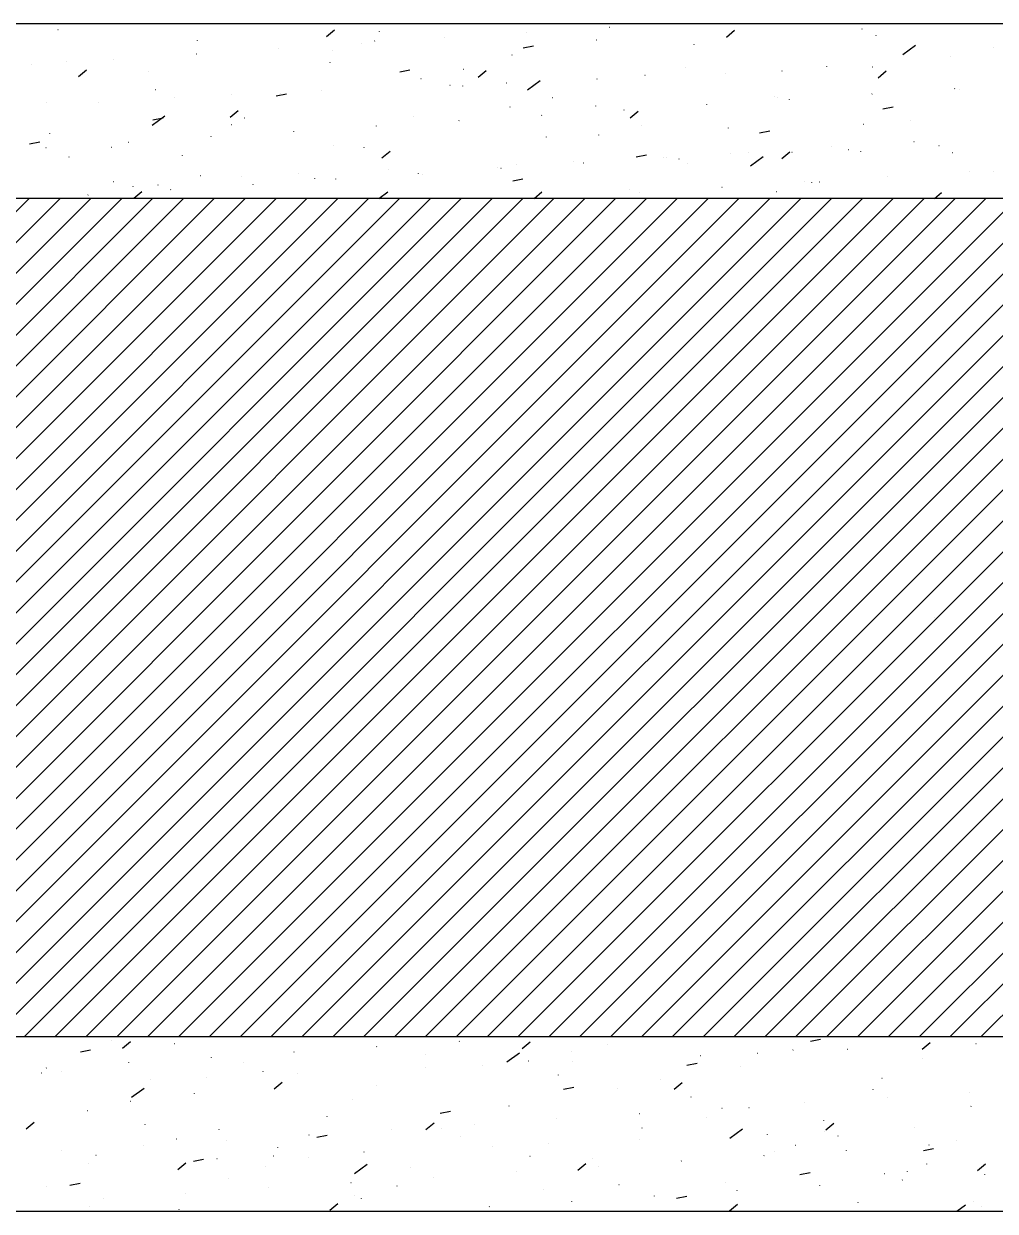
# Model space of a CAD drawing. Extents: x 0 to 119, y 0 to 84.
# Drawn here: x 80.726 to 81.839, y 74.657 to 76.017 of the extents above; entities that cross this region are included whole.
import ezdxf

# ---------------------------------------------------------------- set-up
doc = ezdxf.new("R2010")
doc.units = 0
doc.header["$MEASUREMENT"] = 0
for name, color, linetype in [('1', 3, 'CONTINUOUS'), ('50', 7, 'CONTINUOUS'), ('62', 7, 'CONTINUOUS')]:
    doc.layers.add(name, color=color, linetype=linetype)

msp = doc.modelspace()

# ---------------------------------------------------------------- linework, layer by layer
at = {"layer": '1', "color": 3, "linetype": 'Continuous'}
for p, q in [((81.769441, 75.337455), (81.769441, 75.337455)), ((81.769441, 75.337454), (81.769441, 75.337454))]:
    msp.add_line(p, q, dxfattribs=at)
at = {"layer": '50', "linetype": 'Continuous'}
for p, q in [((83.869441, 76.017454), (79.669441, 76.017454)), ((80.764821, 76.010755), (80.764943, 76.010913)), ((80.859442, 76.016878), (80.859564, 76.017037)), ((81.072491, 76.00286), (81.081684, 76.010573)), ((81.341461, 76.016949), (81.341487, 76.017147)), ((81.396426, 76.013557), (81.396548, 76.013716)), ((81.439035, 76.017414), (81.439245, 76.017454)), ((81.685778, 76.011687), (81.685973, 76.01173)), ((80.924703, 75.998005), (80.924729, 75.998203)), ((81.127645, 75.997673), (81.127841, 75.997716)), ((81.13318, 76.008221), (81.133206, 76.008419)), ((81.207184, 76.001309), (81.207306, 76.001468)), ((81.301805, 76.007433), (81.301927, 76.007592)), ((81.381816, 75.999161), (81.382011, 75.999204)), ((81.530535, 76.002247), (81.539727, 76.00996)), ((81.702246, 76.004067), (81.702273, 76.004265)), ((81.017942, 75.989062), (81.018064, 75.98922)), ((81.078831, 75.986851), (81.079026, 75.986894)), ((81.112563, 75.995185), (81.112685, 75.995344)), ((81.297681, 75.989937), (81.30946, 75.992227)), ((81.49377, 75.993851), (81.493796, 75.99405)), ((81.732588, 75.982297), (81.747116, 75.992924)), ((81.836462, 75.990232), (81.836657, 75.990276)), ((80.734079, 75.97069), (80.734201, 75.970849)), ((80.774869, 75.974325), (80.775064, 75.974368)), ((80.8287, 75.976814), (80.828822, 75.976973)), ((80.923321, 75.982938), (80.923443, 75.983096)), ((81.076737, 75.972825), (81.076763, 75.973023)), ((81.285018, 75.981554), (81.285045, 75.981752)), ((81.787647, 75.97941), (81.787842, 75.979454)), ((80.788314, 75.956886), (80.797507, 75.964599)), ((80.86826, 75.962609), (80.868286, 75.962808)), ((81.156327, 75.962461), (81.168106, 75.96475)), ((81.229514, 75.965396), (81.229709, 75.965439)), ((81.246358, 75.956273), (81.25555, 75.963986)), ((81.437327, 75.958456), (81.437353, 75.958654)), ((81.483685, 75.966884), (81.48388, 75.966927)), ((81.52917, 75.960864), (81.52937, 75.960872)), ((81.594108, 75.963699), (81.594308, 75.963708)), ((81.645804, 75.968672), (81.64583, 75.96887)), ((81.69761, 75.968218), (81.69781, 75.968227)), ((81.704402, 75.955659), (81.713594, 75.963373)), ((81.180699, 75.954574), (81.180895, 75.954617)), ((81.213871, 75.947097), (81.214071, 75.947106)), ((81.228576, 75.946158), (81.228602, 75.946356)), ((81.278809, 75.949933), (81.279009, 75.949941)), ((81.302678, 75.941856), (81.317206, 75.952483)), ((81.38231, 75.954452), (81.38251, 75.95446)), ((81.791975, 75.943103), (81.792097, 75.943261)), ((80.876737, 75.942048), (80.876933, 75.942091)), ((80.898571, 75.933331), (80.898771, 75.93334)), ((80.963509, 75.936166), (80.963709, 75.936175)), ((81.014972, 75.934984), (81.026752, 75.937274)), ((81.020294, 75.93743), (81.02032, 75.937628)), ((81.067011, 75.940685), (81.06721, 75.940694)), ((81.331383, 75.933119), (81.331578, 75.933163)), ((81.585554, 75.934607), (81.585749, 75.934651)), ((81.589361, 75.933276), (81.589387, 75.933474)), ((81.602733, 75.930855), (81.602855, 75.931014)), ((81.697354, 75.936979), (81.697476, 75.937138)), ((81.797642, 75.942005), (81.797668, 75.942203)), ((80.751711, 75.926919), (80.751911, 75.926928)), ((80.811817, 75.927214), (80.811843, 75.927412)), ((80.962181, 75.910299), (80.971373, 75.918012)), ((81.282568, 75.922297), (81.282763, 75.922341)), ((81.380884, 75.92306), (81.38091, 75.923259)), ((81.413491, 75.918607), (81.413613, 75.918766)), ((81.420224, 75.909685), (81.429417, 75.917399)), ((81.508112, 75.924731), (81.508234, 75.92489)), ((81.709871, 75.919852), (81.72165, 75.922141)), ((80.872768, 75.901416), (80.887297, 75.912043)), ((80.873618, 75.907508), (80.885398, 75.909797)), ((80.963851, 75.902034), (80.963878, 75.902232)), ((80.978606, 75.909771), (80.978801, 75.909814)), ((81.172133, 75.910763), (81.172159, 75.910961)), ((81.224249, 75.90636), (81.224371, 75.906519)), ((81.31887, 75.912484), (81.318992, 75.912642)), ((81.687422, 75.902331), (81.687617, 75.902374)), ((81.741199, 75.906609), (81.741225, 75.906807)), ((80.755374, 75.891818), (80.755401, 75.892017)), ((80.940386, 75.887988), (80.940508, 75.888147)), ((81.035007, 75.894112), (81.035129, 75.894271)), ((81.129628, 75.900236), (81.12975, 75.900395)), ((81.384437, 75.890021), (81.384632, 75.890064)), ((81.433251, 75.900843), (81.433447, 75.900886)), ((81.532918, 75.89788), (81.532944, 75.898079)), ((81.568516, 75.892375), (81.580296, 75.894665)), ((80.732264, 75.880031), (80.744043, 75.882321)), ((80.751144, 75.875741), (80.751265, 75.875899)), ((80.826304, 75.876007), (80.826499, 75.87605)), ((80.845765, 75.881865), (80.845887, 75.882023)), ((81.080475, 75.877494), (81.08067, 75.877538)), ((81.11569, 75.875367), (81.115716, 75.875565)), ((81.324441, 75.887665), (81.324467, 75.887863)), ((81.650845, 75.876367), (81.650967, 75.876525)), ((81.745466, 75.88249), (81.745588, 75.882649)), ((81.77409, 75.877908), (81.77429, 75.877917)), ((80.777489, 75.865185), (80.777684, 75.865228)), ((80.907409, 75.866639), (80.907435, 75.866837)), ((81.136047, 75.863711), (81.14524, 75.871425)), ((81.427162, 75.864899), (81.438942, 75.867188)), ((81.45879, 75.864142), (81.45899, 75.86415)), ((81.461603, 75.864119), (81.461725, 75.864278)), ((81.476475, 75.862485), (81.476501, 75.862683)), ((81.53512, 75.868566), (81.535315, 75.868609)), ((81.556224, 75.870243), (81.556346, 75.870402)), ((81.55825, 75.854774), (81.572778, 75.865401)), ((81.594091, 75.863098), (81.603284, 75.870811)), ((81.60565, 75.870554), (81.60585, 75.870562)), ((81.670589, 75.873389), (81.670788, 75.873398)), ((81.684756, 75.871213), (81.684782, 75.871412)), ((81.789291, 75.870054), (81.789486, 75.870097)), ((81.143491, 75.850375), (81.143691, 75.850384)), ((81.267998, 75.852269), (81.268024, 75.852468)), ((81.272361, 75.851871), (81.272482, 75.85203)), ((81.290351, 75.856787), (81.290551, 75.856796)), ((81.355289, 75.859623), (81.355489, 75.859631)), ((81.366982, 75.857995), (81.367104, 75.858154)), ((81.486305, 75.857744), (81.4865, 75.857787)), ((81.809345, 75.84855), (81.809466, 75.848709)), ((81.837064, 75.848116), (81.83709, 75.848314)), ((80.828191, 75.836609), (80.828391, 75.836618)), ((80.928172, 75.84373), (80.928368, 75.843773)), ((80.975051, 75.843021), (80.975251, 75.84303)), ((80.988498, 75.8335), (80.988619, 75.833659)), ((81.039989, 75.845856), (81.040189, 75.845865)), ((81.059247, 75.839971), (81.059273, 75.84017)), ((81.083119, 75.839624), (81.08324, 75.839782)), ((81.17774, 75.845748), (81.177861, 75.845906)), ((81.182343, 75.845218), (81.182539, 75.845261)), ((81.285808, 75.837422), (81.297587, 75.839712)), ((81.620103, 75.836302), (81.620224, 75.836461)), ((81.628313, 75.835818), (81.628339, 75.836016)), ((81.636989, 75.836289), (81.637184, 75.836333)), ((81.714724, 75.842426), (81.714845, 75.842585)), ((80.799255, 75.821252), (80.799377, 75.821411)), ((80.850966, 75.831243), (80.850992, 75.831441)), ((80.85187, 75.817737), (80.861063, 75.825451)), ((80.879358, 75.832908), (80.879553, 75.832951)), ((80.893876, 75.827376), (80.893998, 75.827535)), ((81.132606, 75.817454), (81.142868, 75.82496)), ((81.310308, 75.817454), (81.319107, 75.824837)), ((81.420032, 75.827089), (81.420058, 75.827288)), ((81.43086, 75.824055), (81.430982, 75.824213)), ((81.525481, 75.830179), (81.525603, 75.830337)), ((81.588174, 75.825467), (81.588369, 75.825511)), ((81.769083, 75.817454), (81.77715, 75.824224)), ((80.745584, 75.817454), (80.745584, 75.817454)), ((80.745584, 75.817454), (80.745584, 75.817454)), ((80.745584, 75.817454), (80.745584, 75.817454)), ((80.757983, 75.817454), (80.757983, 75.817454)), ((80.796341, 75.817454), (80.796341, 75.817454)), ((80.796341, 75.817454), (80.796341, 75.817454)), ((80.796341, 75.817454), (80.796341, 75.817454)), ((80.797367, 75.817454), (80.797367, 75.817454)), ((80.797367, 75.817454), (80.797367, 75.817454)), ((80.797367, 75.817454), (80.797367, 75.817454)), ((80.809652, 75.817454), (80.809652, 75.817454)), ((80.809652, 75.817454), (80.809652, 75.817454)), ((80.809652, 75.817454), (80.809652, 75.817454)), ((80.84915, 75.817454), (80.84915, 75.817454)), ((80.84915, 75.817454), (80.84915, 75.817454)), ((80.851534, 75.817454), (80.851534, 75.817454)), ((80.886263, 75.817454), (80.886263, 75.817454)), ((80.886263, 75.817454), (80.886263, 75.817454)), ((80.886263, 75.817454), (80.886263, 75.817454)), ((80.900933, 75.817454), (80.900933, 75.817454)), ((80.900933, 75.817454), (80.900933, 75.817454)), ((80.952716, 75.817454), (80.952716, 75.817454)), ((80.952716, 75.817454), (80.952716, 75.817454)), ((80.976185, 75.817454), (80.976185, 75.817454)), ((80.976185, 75.817454), (80.976185, 75.817454)), ((80.976185, 75.817454), (80.976185, 75.817454)), ((81.004499, 75.817454), (81.004499, 75.817454)), ((81.004499, 75.817454), (81.004499, 75.817454)), ((81.056282, 75.817454), (81.056282, 75.817454)), ((81.057111, 75.817454), (81.057111, 75.817454)), ((81.057111, 75.817454), (81.057111, 75.817454)), ((81.066107, 75.817454), (81.066107, 75.817454)), ((81.066107, 75.817454), (81.066107, 75.817454)), ((81.066107, 75.817454), (81.066107, 75.817454)), ((81.080921, 75.817454), (81.080921, 75.817454)), ((81.108065, 75.817454), (81.108065, 75.817454)), ((81.15603, 75.817454), (81.15603, 75.817454)), ((81.15603, 75.817454), (81.15603, 75.817454)), ((81.15603, 75.817454), (81.15603, 75.817454)), ((81.159848, 75.817454), (81.159848, 75.817454)), ((81.183083, 75.817454), (81.183083, 75.817454)), ((81.211631, 75.817454), (81.211631, 75.817454)), ((81.245952, 75.817454), (81.245952, 75.817454)), ((81.245952, 75.817454), (81.245952, 75.817454)), ((81.245952, 75.817454), (81.245952, 75.817454)), ((81.263414, 75.817454), (81.263414, 75.817454)), ((81.263414, 75.817454), (81.263414, 75.817454)), ((81.263414, 75.817454), (81.263414, 75.817454)), ((81.30457, 75.817454), (81.30457, 75.817454)), ((81.30457, 75.817454), (81.30457, 75.817454)), ((81.30457, 75.817454), (81.30457, 75.817454)), ((81.315197, 75.817454), (81.315197, 75.817454)), ((81.315197, 75.817454), (81.315197, 75.817454)), ((81.315197, 75.817454), (81.315197, 75.817454)), ((81.335874, 75.817454), (81.335874, 75.817454)), ((81.335874, 75.817454), (81.335874, 75.817454)), ((81.336239, 75.817931), (81.336361, 75.81809)), ((81.36698, 75.817454), (81.36698, 75.817454)), ((81.36698, 75.817454), (81.36698, 75.817454)), ((81.36698, 75.817454), (81.36698, 75.817454)), ((81.418763, 75.817454), (81.418763, 75.817454)), ((81.418763, 75.817454), (81.418763, 75.817454)), ((81.425796, 75.817454), (81.425796, 75.817454)), ((81.425796, 75.817454), (81.425796, 75.817454)), ((81.470546, 75.817454), (81.470546, 75.817454)), ((81.470546, 75.817454), (81.470546, 75.817454)), ((81.507229, 75.817454), (81.507229, 75.817454)), ((81.515718, 75.817454), (81.515718, 75.817454)), ((81.515718, 75.817454), (81.515718, 75.817454)), ((81.522329, 75.817454), (81.522329, 75.817454)), ((81.522329, 75.817454), (81.522329, 75.817454)), ((81.539696, 75.817454), (81.539696, 75.817454)), ((81.55203, 75.817454), (81.55203, 75.817454)), ((81.55203, 75.817454), (81.55203, 75.817454)), ((81.55203, 75.817454), (81.55203, 75.817454)), ((81.574112, 75.817454), (81.574112, 75.817454)), ((81.574112, 75.817454), (81.574112, 75.817454)), ((81.60564, 75.817454), (81.60564, 75.817454)), ((81.60564, 75.817454), (81.60564, 75.817454)), ((81.625895, 75.817454), (81.625895, 75.817454)), ((81.677678, 75.817454), (81.677678, 75.817454)), ((81.695562, 75.817454), (81.695562, 75.817454)), ((81.695562, 75.817454), (81.695562, 75.817454)), ((81.729461, 75.817454), (81.729461, 75.817454)), ((81.781244, 75.817454), (81.781244, 75.817454)), ((81.785484, 75.817454), (81.785484, 75.817454)), ((81.785484, 75.817454), (81.785484, 75.817454)), ((81.799489, 75.817454), (81.799489, 75.817454)), ((81.799489, 75.817454), (81.799489, 75.817454)), ((81.833028, 75.817454), (81.833028, 75.817454)), ((81.833028, 75.817454), (81.833028, 75.817454)), ((81.833028, 75.817454), (81.833028, 75.817454)), ((81.626759, 74.852247), (81.638538, 74.854536)), ((80.790506, 74.839903), (80.802286, 74.842192)), ((80.825729, 74.852887), (80.825755, 74.853085)), ((80.83872, 74.844309), (80.847913, 74.852022)), ((80.898059, 74.849567), (80.898254, 74.84961)), ((81.129926, 74.845925), (81.130047, 74.846084)), ((81.224547, 74.852049), (81.224668, 74.852207)), ((81.296764, 74.843695), (81.305957, 74.851409)), ((81.394795, 74.848733), (81.394821, 74.848932)), ((81.606875, 74.842126), (81.60707, 74.842169)), ((81.669472, 74.8432), (81.669672, 74.843208)), ((81.754808, 74.843082), (81.764, 74.850795)), ((81.816332, 74.849612), (81.816532, 74.84962)), ((80.846062, 74.827554), (80.846184, 74.827712)), ((80.940683, 74.833677), (80.940805, 74.833836)), ((80.977763, 74.827707), (80.977789, 74.827906)), ((81.035305, 74.839801), (81.035426, 74.83996)), ((81.186044, 74.836436), (81.18607, 74.836634)), ((81.278932, 74.828391), (81.29346, 74.839018)), ((81.30389, 74.829816), (81.304085, 74.829859)), ((81.352704, 74.840638), (81.3529, 74.840681)), ((81.354172, 74.829433), (81.354372, 74.829442)), ((81.501032, 74.835845), (81.501232, 74.835854)), ((81.56597, 74.838681), (81.56617, 74.838689)), ((81.75511, 74.832282), (81.755136, 74.83248)), ((80.745757, 74.815802), (80.745952, 74.815845)), ((80.751441, 74.82143), (80.751563, 74.821588)), ((80.769286, 74.817492), (80.769312, 74.81769)), ((80.999928, 74.81729), (81.000123, 74.817333)), ((81.038872, 74.815667), (81.039072, 74.815676)), ((81.185733, 74.822079), (81.185932, 74.822088)), ((81.250671, 74.824914), (81.25087, 74.824923)), ((81.485404, 74.82477), (81.497184, 74.82706)), ((81.546829, 74.823554), (81.546855, 74.823752)), ((80.870433, 74.808313), (80.870633, 74.808322)), ((80.935371, 74.811148), (80.935571, 74.811157)), ((81.012587, 74.797721), (81.02178, 74.805435)), ((81.129601, 74.80104), (81.129627, 74.801239)), ((81.338352, 74.813338), (81.338378, 74.813536)), ((81.454573, 74.808361), (81.454768, 74.808405)), ((81.470631, 74.797108), (81.479823, 74.804821)), ((81.708744, 74.809849), (81.708939, 74.809893)), ((80.849022, 74.78795), (80.86355, 74.798577)), ((80.92132, 74.792312), (80.921346, 74.79251)), ((81.34405, 74.797294), (81.35583, 74.799583)), ((81.405758, 74.797539), (81.405953, 74.797583)), ((81.490386, 74.788158), (81.490412, 74.788356)), ((81.698667, 74.796887), (81.698693, 74.797085)), ((81.714717, 74.787718), (81.714839, 74.787877)), ((81.809338, 74.793842), (81.80946, 74.794001)), ((80.847625, 74.783525), (80.847821, 74.783569)), ((81.101796, 74.785013), (81.101992, 74.785056)), ((81.281909, 74.777942), (81.281935, 74.778141)), ((81.525475, 74.775471), (81.525596, 74.775629)), ((81.556442, 74.776085), (81.556637, 74.776128)), ((81.620096, 74.781595), (81.620218, 74.781753)), ((81.810612, 74.777573), (81.810808, 74.777616)), ((80.72841, 74.751747), (80.737603, 74.759461)), ((80.798811, 74.772703), (80.799006, 74.772747)), ((81.073158, 74.765645), (81.073184, 74.765843)), ((81.202696, 74.769817), (81.214475, 74.772107)), ((81.336233, 74.763223), (81.336354, 74.763382)), ((81.430854, 74.769347), (81.430975, 74.769506)), ((81.507627, 74.765263), (81.507822, 74.765306)), ((81.642224, 74.761491), (81.64225, 74.761689)), ((80.864877, 74.756916), (80.864903, 74.757114)), ((80.949494, 74.751249), (80.949689, 74.751292)), ((81.14699, 74.750976), (81.147112, 74.751134)), ((81.186454, 74.751134), (81.195646, 74.758847)), ((81.203665, 74.752736), (81.20386, 74.75278)), ((81.241612, 74.757099), (81.241733, 74.757258)), ((81.433943, 74.752763), (81.433969, 74.752961)), ((81.534503, 74.741309), (81.549031, 74.751936)), ((81.64245, 74.748371), (81.64265, 74.748379)), ((81.644497, 74.75052), (81.65369, 74.758234)), ((81.745952, 74.75289), (81.746152, 74.752898)), ((80.863127, 74.732604), (80.863249, 74.732763)), ((80.900679, 74.740427), (80.900875, 74.74047)), ((80.957748, 74.738728), (80.95787, 74.738887)), ((81.052369, 74.744852), (81.052491, 74.74501)), ((81.061341, 74.742341), (81.073121, 74.74463)), ((81.225466, 74.742547), (81.225492, 74.742745)), ((81.327151, 74.734604), (81.327351, 74.734613)), ((81.430652, 74.739123), (81.430852, 74.739132)), ((81.577512, 74.745536), (81.577712, 74.745544)), ((81.609495, 74.732986), (81.609691, 74.733029)), ((81.65831, 74.743808), (81.658506, 74.743851)), ((81.762829, 74.73323), (81.76295, 74.733389)), ((81.794532, 74.738393), (81.794559, 74.738592)), ((80.768506, 74.72648), (80.768628, 74.726639)), ((80.808434, 74.721521), (80.80846, 74.721719)), ((81.011851, 74.720838), (81.012051, 74.720847)), ((81.016715, 74.730249), (81.016741, 74.730447)), ((81.051363, 74.718972), (81.051558, 74.719015)), ((81.115353, 74.725357), (81.115552, 74.725366)), ((81.262213, 74.731769), (81.262412, 74.731778)), ((81.305534, 74.72046), (81.305729, 74.720503)), ((81.573586, 74.720982), (81.573708, 74.721141)), ((81.585781, 74.726096), (81.585807, 74.726294)), ((81.668207, 74.727106), (81.668329, 74.727265)), ((81.75624, 74.727208), (81.768019, 74.729498)), ((80.800053, 74.711591), (80.800253, 74.7116)), ((80.902277, 74.70516), (80.911469, 74.712873)), ((80.919987, 74.714864), (80.931767, 74.717154)), ((80.946913, 74.718003), (80.947113, 74.718012)), ((81.002548, 74.70815), (81.002743, 74.708193)), ((81.104593, 74.700868), (81.119121, 74.711495)), ((81.169023, 74.707151), (81.169049, 74.70735)), ((81.36032, 74.704546), (81.369513, 74.71226)), ((81.3775, 74.717367), (81.377526, 74.717565)), ((81.384344, 74.708735), (81.384466, 74.708893)), ((81.478965, 74.714859), (81.479087, 74.715017)), ((81.760179, 74.711531), (81.760374, 74.711575)), ((81.818364, 74.703933), (81.827557, 74.711646)), ((80.960272, 74.694854), (80.960298, 74.695052)), ((81.195102, 74.696487), (81.195224, 74.696646)), ((81.289723, 74.702611), (81.289845, 74.70277)), ((81.614886, 74.699732), (81.626665, 74.702021)), ((81.711364, 74.700709), (81.711559, 74.700753)), ((81.732086, 74.693166), (81.732208, 74.693324)), ((81.73809, 74.702998), (81.738116, 74.703196)), ((81.826707, 74.69929), (81.826829, 74.699448)), ((80.751991, 74.686125), (80.752017, 74.686323)), ((80.778633, 74.687388), (80.790412, 74.689677)), ((80.911239, 74.678116), (80.911361, 74.678274)), ((81.00586, 74.68424), (81.005982, 74.684398)), ((81.100481, 74.690363), (81.100603, 74.690522)), ((81.153231, 74.686695), (81.153427, 74.686739)), ((81.321057, 74.681972), (81.321083, 74.68217)), ((81.407402, 74.688183), (81.407597, 74.688226)), ((81.529338, 74.6907), (81.529365, 74.690898)), ((81.542844, 74.680918), (81.542966, 74.681077)), ((81.637465, 74.687042), (81.637587, 74.687201)), ((80.816618, 74.671992), (80.81674, 74.672151)), ((81.076143, 74.658572), (81.085336, 74.666286)), ((81.104417, 74.675873), (81.104612, 74.675917)), ((81.11258, 74.671756), (81.112606, 74.671954)), ((81.353602, 74.66867), (81.353724, 74.668829)), ((81.448223, 74.674794), (81.448345, 74.674953)), ((81.473531, 74.672255), (81.485311, 74.674545)), ((81.534187, 74.657959), (81.54338, 74.665672)), ((81.681647, 74.667602), (81.681673, 74.667801)), ((81.794488, 74.657454), (81.804603, 74.664853)), ((81.813233, 74.668433), (81.813428, 74.668476)), ((79.669441, 74.657454), (83.869441, 74.657454)), ((80.748216, 74.657454), (80.748216, 74.657454)), ((80.748216, 74.657454), (80.748216, 74.657454)), ((80.773876, 74.657454), (80.773876, 74.657454)), ((80.773876, 74.657454), (80.773876, 74.657454)), ((80.799999, 74.657454), (80.799999, 74.657454)), ((80.799999, 74.657454), (80.799999, 74.657454)), ((80.800455, 74.663347), (80.80065, 74.66339)), ((80.805463, 74.657454), (80.805463, 74.657454)), ((80.805463, 74.657454), (80.805463, 74.657454)), ((80.805463, 74.657454), (80.805463, 74.657454)), ((80.845424, 74.657454), (80.845424, 74.657454)), ((80.851782, 74.657454), (80.851782, 74.657454)), ((80.851782, 74.657454), (80.851782, 74.657454)), ((80.895385, 74.657454), (80.895385, 74.657454)), ((80.895385, 74.657454), (80.895385, 74.657454)), ((80.895385, 74.657454), (80.895385, 74.657454)), ((80.903565, 74.657454), (80.903565, 74.657454)), ((80.903829, 74.659458), (80.903855, 74.659656)), ((80.955348, 74.657454), (80.955348, 74.657454)), ((80.985307, 74.657454), (80.985307, 74.657454)), ((80.985307, 74.657454), (80.985307, 74.657454)), ((80.985307, 74.657454), (80.985307, 74.657454)), ((81.007131, 74.657454), (81.007131, 74.657454)), ((81.021335, 74.657454), (81.021335, 74.657454)), ((81.021335, 74.657454), (81.021335, 74.657454)), ((81.021335, 74.657454), (81.021335, 74.657454)), ((81.045242, 74.657454), (81.045242, 74.657454)), ((81.058914, 74.657454), (81.058914, 74.657454)), ((81.074811, 74.657454), (81.074811, 74.657454)), ((81.075229, 74.657454), (81.075229, 74.657454)), ((81.075229, 74.657454), (81.075229, 74.657454)), ((81.075229, 74.657454), (81.075229, 74.657454)), ((81.110697, 74.657454), (81.110697, 74.657454)), ((81.110697, 74.657454), (81.110697, 74.657454)), ((81.110697, 74.657454), (81.110697, 74.657454)), ((81.16248, 74.657454), (81.16248, 74.657454)), ((81.16248, 74.657454), (81.16248, 74.657454)), ((81.16248, 74.657454), (81.16248, 74.657454)), ((81.165151, 74.657454), (81.165151, 74.657454)), ((81.165151, 74.657454), (81.165151, 74.657454)), ((81.165151, 74.657454), (81.165151, 74.657454)), ((81.214264, 74.657454), (81.214264, 74.657454)), ((81.214264, 74.657454), (81.214264, 74.657454)), ((81.214264, 74.657454), (81.214264, 74.657454)), ((81.255073, 74.657454), (81.255073, 74.657454)), ((81.255073, 74.657454), (81.255073, 74.657454)), ((81.258981, 74.662547), (81.259103, 74.662705)), ((81.266047, 74.657454), (81.266047, 74.657454)), ((81.266047, 74.657454), (81.266047, 74.657454)), ((81.266047, 74.657454), (81.266047, 74.657454)), ((81.268794, 74.657454), (81.268794, 74.657454)), ((81.268794, 74.657454), (81.268794, 74.657454)), ((81.304198, 74.657454), (81.304198, 74.657454)), ((81.31783, 74.657454), (81.31783, 74.657454)), ((81.31783, 74.657454), (81.31783, 74.657454)), ((81.344995, 74.657454), (81.344995, 74.657454)), ((81.344995, 74.657454), (81.344995, 74.657454)), ((81.369613, 74.657454), (81.369613, 74.657454)), ((81.369613, 74.657454), (81.369613, 74.657454)), ((81.397389, 74.657454), (81.397389, 74.657454)), ((81.419865, 74.657454), (81.419865, 74.657454)), ((81.421396, 74.657454), (81.421396, 74.657454)), ((81.421396, 74.657454), (81.421396, 74.657454)), ((81.434918, 74.657454), (81.434918, 74.657454)), ((81.434918, 74.657454), (81.434918, 74.657454)), ((81.473179, 74.657454), (81.473179, 74.657454)), ((81.473179, 74.657454), (81.473179, 74.657454)), ((81.516254, 74.657454), (81.516254, 74.657454)), ((81.516254, 74.657454), (81.516254, 74.657454)), ((81.516254, 74.657454), (81.516254, 74.657454)), ((81.52484, 74.657454), (81.52484, 74.657454)), ((81.52484, 74.657454), (81.52484, 74.657454)), ((81.524962, 74.657454), (81.524962, 74.657454)), ((81.533586, 74.657454), (81.533586, 74.657454)), ((81.576745, 74.657454), (81.576745, 74.657454)), ((81.614762, 74.657454), (81.614762, 74.657454)), ((81.614762, 74.657454), (81.614762, 74.657454)), ((81.628528, 74.657454), (81.628528, 74.657454)), ((81.680311, 74.657454), (81.680311, 74.657454)), ((81.680311, 74.657454), (81.680311, 74.657454)), ((81.680311, 74.657454), (81.680311, 74.657454)), ((81.704684, 74.657454), (81.704684, 74.657454)), ((81.704684, 74.657454), (81.704684, 74.657454)), ((81.705043, 74.657454), (81.705043, 74.657454)), ((81.71893, 74.658061), (81.71913, 74.65807)), ((81.732094, 74.657454), (81.732094, 74.657454)), ((81.732094, 74.657454), (81.732094, 74.657454)), ((81.732094, 74.657454), (81.732094, 74.657454)), ((81.762973, 74.657454), (81.762973, 74.657454)), ((81.763713, 74.657454), (81.763713, 74.657454)), ((81.763713, 74.657454), (81.763713, 74.657454)), ((81.763713, 74.657454), (81.763713, 74.657454)), ((81.783877, 74.657454), (81.783877, 74.657454)), ((81.783877, 74.657454), (81.783877, 74.657454)), ((81.783877, 74.657454), (81.783877, 74.657454)), ((81.794606, 74.657454), (81.794606, 74.657454)), ((81.794606, 74.657454), (81.794606, 74.657454)), ((81.822432, 74.66258), (81.822632, 74.662589)), ((81.83566, 74.657454), (81.83566, 74.657454)), ((81.83566, 74.657454), (81.83566, 74.657454)), ((81.83566, 74.657454), (81.83566, 74.657454))]:
    msp.add_line(p, q, dxfattribs=at)
at = {"layer": '62', "linetype": 'Continuous'}
for p, q in [((79.869441, 74.884338), (80.802557, 75.817454)), ((79.869441, 74.919694), (80.767202, 75.817454)), ((79.869441, 74.955049), (80.731847, 75.817454)), ((79.877913, 74.857454), (80.837913, 75.817454)), ((79.913268, 74.857454), (80.873268, 75.817454)), ((79.948623, 74.857454), (80.908623, 75.817454)), ((79.983979, 74.857454), (80.943979, 75.817454)), ((80.019334, 74.857454), (80.979334, 75.817454)), ((80.054689, 74.857454), (81.014689, 75.817454)), ((80.090045, 74.857454), (81.050045, 75.817454)), ((80.1254, 74.857454), (81.0854, 75.817454)), ((80.160755, 74.857454), (81.120755, 75.817454)), ((80.196111, 74.857454), (81.156111, 75.817454)), ((80.231466, 74.857454), (81.191466, 75.817454)), ((80.266821, 74.857454), (81.226821, 75.817454)), ((80.302177, 74.857454), (81.262177, 75.817454)), ((80.337532, 74.857454), (81.297532, 75.817454)), ((80.372887, 74.857454), (81.332887, 75.817454)), ((80.408243, 74.857454), (81.368243, 75.817454)), ((80.443598, 74.857454), (81.403598, 75.817454)), ((80.478953, 74.857454), (81.438953, 75.817454)), ((80.514309, 74.857454), (81.474309, 75.817454)), ((80.549664, 74.857454), (81.509664, 75.817454)), ((80.585019, 74.857454), (81.545019, 75.817454)), ((80.620375, 74.857454), (81.580375, 75.817454)), ((80.65573, 74.857454), (81.61573, 75.817454)), ((80.691085, 74.857454), (81.651085, 75.817454)), ((80.726441, 74.857454), (81.686441, 75.817454)), ((80.761796, 74.857454), (81.721796, 75.817454)), ((80.797151, 74.857454), (81.757151, 75.817454)), ((80.832507, 74.857454), (81.792507, 75.817454)), ((80.867862, 74.857454), (81.827862, 75.817454)), ((80.903217, 74.857454), (81.863217, 75.817454)), ((80.938573, 74.857454), (81.898573, 75.817454)), ((80.973928, 74.857454), (81.933928, 75.817454)), ((81.009283, 74.857454), (81.969283, 75.817454)), ((81.044639, 74.857454), (82.004639, 75.817454)), ((81.079994, 74.857454), (82.039994, 75.817454)), ((81.11535, 74.857454), (82.07535, 75.817454)), ((81.150705, 74.857454), (82.110705, 75.817454)), ((81.18606, 74.857454), (82.14606, 75.817454)), ((81.221416, 74.857454), (82.181416, 75.817454)), ((81.256771, 74.857454), (82.216771, 75.817454)), ((81.292126, 74.857454), (82.252126, 75.817454)), ((81.327482, 74.857454), (82.287482, 75.817454)), ((81.362837, 74.857454), (82.322837, 75.817454)), ((81.398192, 74.857454), (82.358192, 75.817454)), ((81.433548, 74.857454), (82.393548, 75.817454)), ((81.468903, 74.857454), (82.428903, 75.817454)), ((81.504258, 74.857454), (82.464258, 75.817454)), ((81.539614, 74.857454), (82.499614, 75.817454)), ((81.574969, 74.857454), (82.534969, 75.817454)), ((81.610324, 74.857454), (82.570324, 75.817454)), ((81.64568, 74.857454), (82.60568, 75.817454)), ((81.681035, 74.857454), (82.641035, 75.817454)), ((81.71639, 74.857454), (82.67639, 75.817454)), ((81.751746, 74.857454), (82.711746, 75.817454)), ((81.787101, 74.857454), (82.747101, 75.817454)), ((81.822456, 74.857454), (82.782456, 75.817454))]:
    msp.add_line(p, q, dxfattribs=at)
msp.add_lwpolyline([(79.869441, 74.857454), (83.669441, 74.857454), (83.669441, 75.817454), (79.869441, 75.817454), (79.869441, 74.857454)], dxfattribs=at)

doc.saveas('drawing.dxf')
